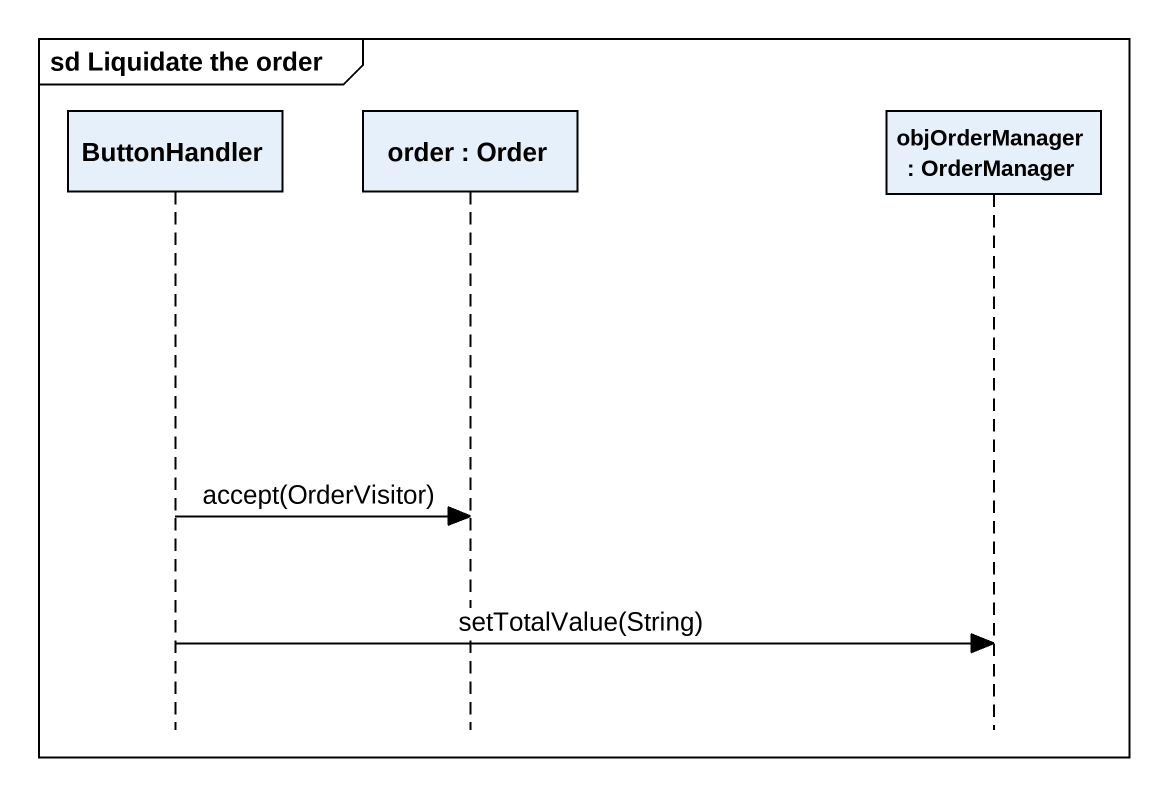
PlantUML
@startuml
mainframe sd Liquidate the order
hide footbox
participant ButtonHandler
participant "order : Order" as order
participant "objOrderManager : OrderManager" as objOrderManager

ButtonHandler -> order : accept(OrderVisitor)
ButtonHandler -> objOrderManager : setTotalValue(String)
@enduml
